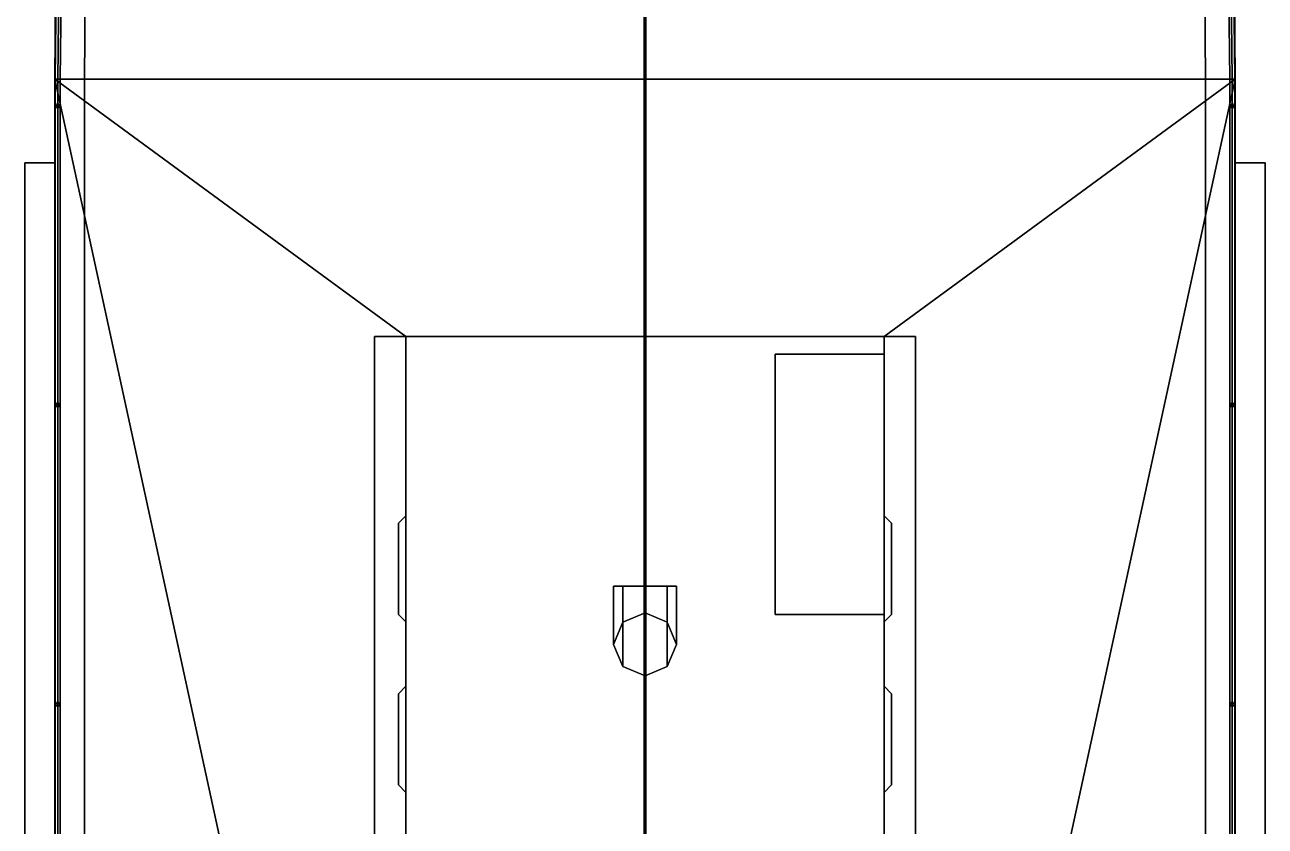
# Model space of a CAD drawing. Header units: millimetres. Extents: x -5.1 to 5.1, y -27.1 to 35.2.
# Drawn here: x -4.15 to 4.15, y 16.29 to 21.65 of the extents above; entities that cross this region are included whole.
import ezdxf

# ---------------------------------------------------------------- set-up
doc = ezdxf.new("R2010")
doc.units = ezdxf.units.MM
for name, color, linetype in [('cables', 6, 'Continuous'), ('drawing', 9, 'Continuous'), ('railings', 6, 'Continuous'), ('superstructure', 3, 'Continuous')]:
    doc.layers.add(name, color=color, linetype=linetype)

msp = doc.modelspace()

# ---------------------------------------------------------------- linework, layer by layer
for points in [[(-3.93, 23.87), (-3.93, 23.87, -1.15), (-3.95, 21.29, -1.15), (-3.95, 21.29)], [(-3.93, 23.87, -1.15), (-3.73, 23.87, -1.36), (-3.75, 21.29, -1.36), (-3.95, 21.29, -1.15)], [(3.95, 21.29, 0.99), (3.93, 23.87, 0.99), (-3.93, 23.87, 0.99), (-3.95, 21.29, 0.99)], [(-3.93, 23.87, 0.99), (-3.93, 23.87), (-3.95, 21.29), (-3.95, 21.29, 0.99)], [(-3.75, 21.29, -1.36), (-3.73, 23.87, -1.36), (3.73, 23.87, -1.36), (3.75, 21.29, -1.36)], [(3.75, 21.29, -1.36), (3.73, 23.87, -1.36), (3.93, 23.87, -1.15), (3.95, 21.29, -1.15)], [(3.95, 21.29, -1.15), (3.93, 23.87, -1.15), (3.93, 23.87), (3.95, 21.29)], [(3.95, 21.29), (3.93, 23.87), (3.93, 23.87, 0.99), (3.95, 21.29, 0.99)], [(-3.95, 21.29), (-3.95, 21.29, -1.15), (-3.95, 11.13, -1.15), (-3.95, 11.13)], [(-3.95, 21.29, -1.15), (-3.75, 21.29, -1.36), (-3.75, 11.13, -1.36), (-3.95, 11.13, -1.15)], [(1.6, 19.57, 0.9731), (3.95, 21.29, 0.99), (-3.95, 21.29, 0.99), (-1.6, 19.57, 0.9731)], [(-3.95, 20.73, 0.25), (-3.95, 21.29), (-3.95, 11.13), (-3.95, 11.13, 0.25)], [(-3.95, 21.29, 0.99), (-3.95, 21.29), (-3.95, 20.73, 0.25), (-3.95, 20.73, 0.5)], [(-3.95, 11.13, 0.89), (-3.95, 21.29, 0.99), (-3.95, 20.73, 0.5), (-3.95, 11.13, 0.5)], [(-1.6, 13.62, 0.9145), (-1.6, 19.57, 0.9731), (-3.95, 21.29, 0.99), (-2.28, 13.62, 0.9145)], [(-2.28, 11.13, 0.89), (-2.28, 13.62, 0.9145), (-3.95, 21.29, 0.99), (-3.95, 11.13, 0.89)], [(-3.75, 11.13, -1.36), (-3.75, 21.29, -1.36), (3.75, 21.29, -1.36), (3.75, 11.13, -1.36)], [(2.28, 13.62, 0.9145), (3.95, 21.29, 0.99), (1.6, 19.57, 0.9731), (1.6, 13.62, 0.9145)], [(3.95, 11.13, 0.89), (3.95, 21.29, 0.99), (2.28, 13.62, 0.9145), (2.28, 11.13, 0.89)], [(3.75, 11.13, -1.36), (3.75, 21.29, -1.36), (3.95, 21.29, -1.15), (3.95, 11.13, -1.15)], [(3.95, 11.13, -1.15), (3.95, 21.29, -1.15), (3.95, 21.29), (3.95, 11.13)], [(3.95, 11.13), (3.95, 21.29), (3.95, 20.73, 0.25), (3.95, 11.13, 0.25)], [(3.95, 21.29), (3.95, 21.29, 0.99), (3.95, 20.73, 0.5), (3.95, 20.73, 0.25)], [(3.95, 11.13, 0.5), (3.95, 20.73, 0.5), (3.95, 21.29, 0.99), (3.95, 11.13, 0.89)], [(-4.15, 20.73, 0.5), (-4.15, 20.73, 0.25), (-4.15, 11.13, 0.25), (-4.15, 11.13, 0.5)], [(-4.15, 11.13, 0.25), (-4.15, 20.73, 0.25), (-3.95, 20.73, 0.25), (-3.95, 11.13, 0.25)], [(-3.95, 20.73, 0.5), (-3.95, 20.73, 0.25), (-4.15, 20.73, 0.25), (-4.15, 20.73, 0.5)], [(-3.95, 11.13, 0.5), (-3.95, 20.73, 0.5), (-4.15, 20.73, 0.5), (-4.15, 11.13, 0.5)], [(3.95, 11.13, 0.25), (3.95, 20.73, 0.25), (4.15, 20.73, 0.25), (4.15, 11.13, 0.25)], [(4.15, 11.13, 0.5), (4.15, 20.73, 0.5), (3.95, 20.73, 0.5), (3.95, 11.13, 0.5)], [(3.95, 20.73, 0.25), (3.95, 20.73, 0.5), (4.15, 20.73, 0.5), (4.15, 20.73, 0.25)], [(4.15, 20.73, 0.25), (4.15, 20.73, 0.5), (4.15, 11.13, 0.5), (4.15, 11.13, 0.25)], [(1.6, 19.45, 3.61), (1.6, 19.45, 3.07), (0.87, 19.45, 3.07), (0.87, 19.45, 3.61)], [(0.87, 19.45, 3.07), (0.87, 17.71, 3.07), (0.87, 17.71, 3.61), (0.87, 19.45, 3.61)], [(0.87, 19.45, 3.61), (0.87, 17.71, 3.61), (1.6, 17.71, 3.61), (1.6, 19.45, 3.61)], [(1.6, 17.71, 3.61), (1.6, 17.71, 3.07), (1.6, 19.45, 3.07), (1.6, 19.45, 3.61)], [(-1.6, 18.37, 2.64), (-1.6, 18.37, 0.97), (-1.65, 18.32, 1.01), (-1.65, 18.32, 2.59)], [(-1.6, 18.37, 0.97), (-1.6, 17.66, 0.97), (-1.65, 17.71, 1.01), (-1.65, 18.32, 1.01)], [(-1.65, 18.32, 2.59), (-1.65, 17.71, 2.59), (-1.6, 17.66, 2.64), (-1.6, 18.37, 2.64)], [(1.6, 17.66, 0.97), (1.6, 18.37, 0.97), (1.65, 18.32, 1.01), (1.65, 17.71, 1.01)], [(1.65, 17.71, 2.59), (1.65, 18.32, 2.59), (1.6, 18.37, 2.64), (1.6, 17.66, 2.64)], [(1.65, 18.32, 2.59), (1.65, 18.32, 1.01), (1.6, 18.37, 0.97), (1.6, 18.37, 2.64)], [(-1.65, 18.32, 1.01), (-1.65, 17.71, 1.01), (-1.65, 17.71, 2.59), (-1.65, 18.32, 2.59)], [(1.65, 17.71, 1.01), (1.65, 18.32, 1.01), (1.65, 18.32, 2.59), (1.65, 17.71, 2.59)], [(-0.1485, 17.6585, 5.8915), (-0.21, 17.51, 6.04), (-0.21, 17.9, 6.04), (-0.1485, 17.9, 5.8915)], [(-0.21, 17.51, 6.04), (-0.1485, 17.3615, 6.1885), (-0.1485, 17.9, 6.1885), (-0.21, 17.9, 6.04)], [(-0.1485, 17.9, 6.1885), (0, 17.9, 6.25), (0.1485, 17.9, 6.1885), (-0.21, 17.9, 6.04)], [(-0.21, 17.9, 6.04), (0.1485, 17.9, 6.1885), (0.21, 17.9, 6.04), (-0.1485, 17.9, 5.8915)], [(0, 17.72, 5.83), (-0.1485, 17.6585, 5.8915), (-0.1485, 17.9, 5.8915), (0, 17.9, 5.83)], [(-0.1485, 17.3615, 6.1885), (0, 17.3, 6.25), (0, 17.9, 6.25), (-0.1485, 17.9, 6.1885)], [(-0.1485, 17.9, 5.8915), (0.21, 17.9, 6.04), (0.1485, 17.9, 5.8915), (0, 17.9, 5.83)], [(0.1485, 17.6585, 5.8915), (0, 17.72, 5.83), (0, 17.9, 5.83), (0.1485, 17.9, 5.8915)], [(0, 17.3, 6.25), (0.1485, 17.3615, 6.1885), (0.1485, 17.9, 6.1885), (0, 17.9, 6.25)], [(0.21, 17.51, 6.04), (0.1485, 17.6585, 5.8915), (0.1485, 17.9, 5.8915), (0.21, 17.9, 6.04)], [(0.1485, 17.3615, 6.1885), (0.21, 17.51, 6.04), (0.21, 17.9, 6.04), (0.1485, 17.9, 6.1885)], [(-1.65, 17.71, 2.59), (-1.65, 17.71, 1.01), (-1.6, 17.66, 0.97), (-1.6, 17.66, 2.64)], [(0, 17.72, 3.07), (-0.1485, 17.6585, 3.07), (-0.1485, 17.6585, 5.8915), (0, 17.72, 5.83)], [(0.1485, 17.6585, 3.07), (0, 17.72, 3.07), (0, 17.72, 5.83), (0.1485, 17.6585, 5.8915)], [(0.87, 17.71, 3.61), (0.87, 17.71, 3.07), (1.6, 17.71, 3.07), (1.6, 17.71, 3.61)], [(1.6, 17.66, 2.64), (1.6, 17.66, 0.97), (1.65, 17.71, 1.01), (1.65, 17.71, 2.59)], [(-0.1485, 17.6585, 3.07), (-0.21, 17.51, 3.07), (-0.21, 17.51, 6.04), (-0.1485, 17.6585, 5.8915)], [(0.21, 17.51, 3.07), (0.1485, 17.6585, 3.07), (0.1485, 17.6585, 5.8915), (0.21, 17.51, 6.04)], [(-0.21, 17.51, 3.07), (-0.1485, 17.3615, 3.07), (-0.1485, 17.3615, 6.1885), (-0.21, 17.51, 6.04)], [(0.1485, 17.3615, 3.07), (0.21, 17.51, 3.07), (0.21, 17.51, 6.04), (0.1485, 17.3615, 6.1885)], [(-0.1485, 17.3615, 3.07), (0, 17.3, 3.07), (0, 17.3, 6.25), (-0.1485, 17.3615, 6.1885)], [(0, 17.3, 3.07), (0.1485, 17.3615, 3.07), (0.1485, 17.3615, 6.1885), (0, 17.3, 6.25)], [(-1.6, 17.23, 2.64), (-1.6, 17.23, 0.97), (-1.65, 17.18, 1.01), (-1.65, 17.18, 2.59)], [(-1.6, 17.23, 0.97), (-1.6, 16.52, 0.97), (-1.65, 16.57, 1.01), (-1.65, 17.18, 1.01)], [(-1.65, 17.18, 2.59), (-1.65, 16.57, 2.59), (-1.6, 16.52, 2.64), (-1.6, 17.23, 2.64)], [(1.65, 17.18, 2.59), (1.65, 17.18, 1.01), (1.6, 17.23, 0.97), (1.6, 17.23, 2.64)], [(1.6, 16.52, 0.97), (1.6, 17.23, 0.97), (1.65, 17.18, 1.01), (1.65, 16.57, 1.01)], [(1.65, 16.57, 2.59), (1.65, 17.18, 2.59), (1.6, 17.23, 2.64), (1.6, 16.52, 2.64)], [(-1.65, 17.18, 1.01), (-1.65, 16.57, 1.01), (-1.65, 16.57, 2.59), (-1.65, 17.18, 2.59)], [(1.65, 16.57, 1.01), (1.65, 17.18, 1.01), (1.65, 17.18, 2.59), (1.65, 16.57, 2.59)], [(-1.65, 16.57, 2.59), (-1.65, 16.57, 1.01), (-1.6, 16.52, 0.97), (-1.6, 16.52, 2.64)], [(1.6, 16.52, 2.64), (1.6, 16.52, 0.97), (1.65, 16.57, 1.01), (1.65, 16.57, 2.59)]]:
    msp.add_3dface(points)
at = {"layer": 'cables'}
for points in [[(-0.005, 26.47, 4.05), (-0.005, 12, 15.94), (-0.005, 12, 15.96), (-0.005, 26.47, 4.08)], [(0.005, 26.47, 4.08), (0.005, 12, 15.96), (0.005, 12, 15.94), (0.005, 26.47, 4.05)]]:
    msp.add_3dface(points, dxfattribs=at)
at = {"layer": 'drawing'}
msp.add_xline((0, -16.63, 27.7), (0, -1), dxfattribs=at)
at = {"layer": 'railings'}
for points in [[(-3.93, 21.29, 1.95), (-3.9473, 21.29, 1.98), (-3.9173, 23.87, 1.98), (-3.9, 23.87, 1.95)], [(-3.9473, 21.29, 1.98), (-3.9127, 21.29, 1.98), (-3.8827, 23.87, 1.98), (-3.9173, 23.87, 1.98)], [(-3.9127, 21.29, 1.98), (-3.93, 21.29, 1.95), (-3.9, 23.87, 1.95), (-3.8827, 23.87, 1.98)], [(3.9127, 21.29, 1.98), (3.9473, 21.29, 1.98), (3.9173, 23.87, 1.98), (3.8827, 23.87, 1.98)], [(3.93, 21.29, 1.95), (3.9127, 21.29, 1.98), (3.8827, 23.87, 1.98), (3.9, 23.87, 1.95)], [(3.9473, 21.29, 1.98), (3.93, 21.29, 1.95), (3.9, 23.87, 1.95), (3.9173, 23.87, 1.98)], [(-3.93, 11.13, 1.86), (-3.9473, 11.13, 1.89), (-3.9473, 21.29, 1.98), (-3.93, 21.29, 1.95)], [(-3.9473, 11.13, 1.89), (-3.9127, 11.13, 1.89), (-3.9127, 21.29, 1.98), (-3.9473, 21.29, 1.98)], [(-3.9127, 11.13, 1.89), (-3.93, 11.13, 1.86), (-3.93, 21.29, 1.95), (-3.9127, 21.29, 1.98)], [(3.9127, 11.13, 1.89), (3.9473, 11.13, 1.89), (3.9473, 21.29, 1.98), (3.9127, 21.29, 1.98)], [(3.93, 11.13, 1.86), (3.9127, 11.13, 1.89), (3.9127, 21.29, 1.98), (3.93, 21.29, 1.95)], [(3.9473, 11.13, 1.89), (3.93, 11.13, 1.86), (3.93, 21.29, 1.95), (3.9473, 21.29, 1.98)], [(-3.93, 21.13, 0.98), (-3.9473, 21.1, 0.98), (-3.9473, 21.1, 1.98), (-3.93, 21.13, 1.95)], [(-3.9473, 21.1, 0.98), (-3.9127, 21.1, 0.98), (-3.9127, 21.1, 1.98), (-3.9473, 21.1, 1.98)], [(-3.9127, 21.1, 0.98), (-3.93, 21.13, 0.98), (-3.93, 21.13, 1.95), (-3.9127, 21.1, 1.98)], [(3.93, 21.13, 0.98), (3.9127, 21.1, 0.98), (3.9127, 21.1, 1.98), (3.93, 21.13, 1.95)], [(3.9127, 21.1, 0.98), (3.9473, 21.1, 0.98), (3.9473, 21.1, 1.98), (3.9127, 21.1, 1.98)], [(3.9473, 21.1, 0.98), (3.93, 21.13, 0.98), (3.93, 21.13, 1.95), (3.9473, 21.1, 1.98)], [(-3.93, 19.13, 0.96), (-3.9473, 19.1, 0.96), (-3.9473, 19.1, 1.96), (-3.93, 19.13, 1.93)], [(-3.9473, 19.1, 0.96), (-3.9127, 19.1, 0.96), (-3.9127, 19.1, 1.96), (-3.9473, 19.1, 1.96)], [(-3.9127, 19.1, 0.96), (-3.93, 19.13, 0.96), (-3.93, 19.13, 1.93), (-3.9127, 19.1, 1.96)], [(3.93, 19.13, 0.96), (3.9127, 19.1, 0.96), (3.9127, 19.1, 1.96), (3.93, 19.13, 1.93)], [(3.9127, 19.1, 0.96), (3.9473, 19.1, 0.96), (3.9473, 19.1, 1.96), (3.9127, 19.1, 1.96)], [(3.9473, 19.1, 0.96), (3.93, 19.13, 0.96), (3.93, 19.13, 1.93), (3.9473, 19.1, 1.96)], [(-3.93, 17.13, 0.94), (-3.9473, 17.1, 0.94), (-3.9473, 17.1, 1.94), (-3.93, 17.13, 1.91)], [(-3.9473, 17.1, 0.94), (-3.9127, 17.1, 0.94), (-3.9127, 17.1, 1.94), (-3.9473, 17.1, 1.94)], [(-3.9127, 17.1, 0.94), (-3.93, 17.13, 0.94), (-3.93, 17.13, 1.91), (-3.9127, 17.1, 1.94)], [(3.93, 17.13, 0.94), (3.9127, 17.1, 0.94), (3.9127, 17.1, 1.94), (3.93, 17.13, 1.91)], [(3.9127, 17.1, 0.94), (3.9473, 17.1, 0.94), (3.9473, 17.1, 1.94), (3.9127, 17.1, 1.94)], [(3.9473, 17.1, 0.94), (3.93, 17.13, 0.94), (3.93, 17.13, 1.91), (3.9473, 17.1, 1.94)]]:
    msp.add_3dface(points, dxfattribs=at)
at = {"layer": 'superstructure'}
for points in [[(-1.81, 19.57, 2.75), (-1.81, 15.15, 2.75), (-1.81, 15.15, 3.07), (-1.81, 19.57, 3.07)], [(1.81, 19.57, 3.07), (1.81, 19.57, 2.75), (-1.81, 19.57, 2.75), (-1.81, 19.57, 3.07)], [(-1.81, 19.57, 3.07), (-1.81, 15.15, 3.07), (1.81, 15.15, 3.07), (1.81, 19.57, 3.07)], [(-1.6, 18.37, 2.64), (-1.6, 14.2, 2.64), (-1.6, 13.62, 2.75), (-1.6, 19.57, 2.75)], [(1.6, 19.57, 2.75), (1.6, 19.57, 0.9731), (-1.6, 19.57, 0.9731), (-1.6, 19.57, 2.75)], [(-1.6, 19.57, 2.75), (-1.6, 19.57, 0.9731), (-1.6, 18.37, 0.97), (-1.6, 18.37, 2.64)], [(-1.6, 18.37, 0.97), (-1.6, 19.57, 0.9731), (-1.6, 13.62, 0.9145), (-1.6, 14.2, 0.97)], [(1.6, 14.2, 0.97), (1.6, 13.62, 0.9145), (1.6, 19.57, 0.9731), (1.6, 18.37, 0.97)], [(1.6, 18.37, 2.64), (1.6, 18.37, 0.97), (1.6, 19.57, 0.9731), (1.6, 19.57, 2.75)], [(1.6, 13.62, 2.75), (1.6, 14.2, 2.64), (1.6, 18.37, 2.64), (1.6, 19.57, 2.75)], [(1.81, 15.15, 3.07), (1.81, 15.15, 2.75), (1.81, 19.57, 2.75), (1.81, 19.57, 3.07)], [(-1.6, 17.66, 2.64), (-1.6, 17.66, 0.97), (-1.6, 17.23, 0.97), (-1.6, 17.23, 2.64)], [(1.6, 17.23, 2.64), (1.6, 17.23, 0.97), (1.6, 17.66, 0.97), (1.6, 17.66, 2.64)], [(-1.6, 16.52, 2.64), (-1.6, 16.52, 0.97), (-1.6, 14.91, 0.97), (-1.6, 14.91, 2.64)], [(1.6, 14.91, 2.64), (1.6, 14.91, 0.97), (1.6, 16.52, 0.97), (1.6, 16.52, 2.64)]]:
    msp.add_3dface(points, dxfattribs=at)

doc.saveas('drawing.dxf')
